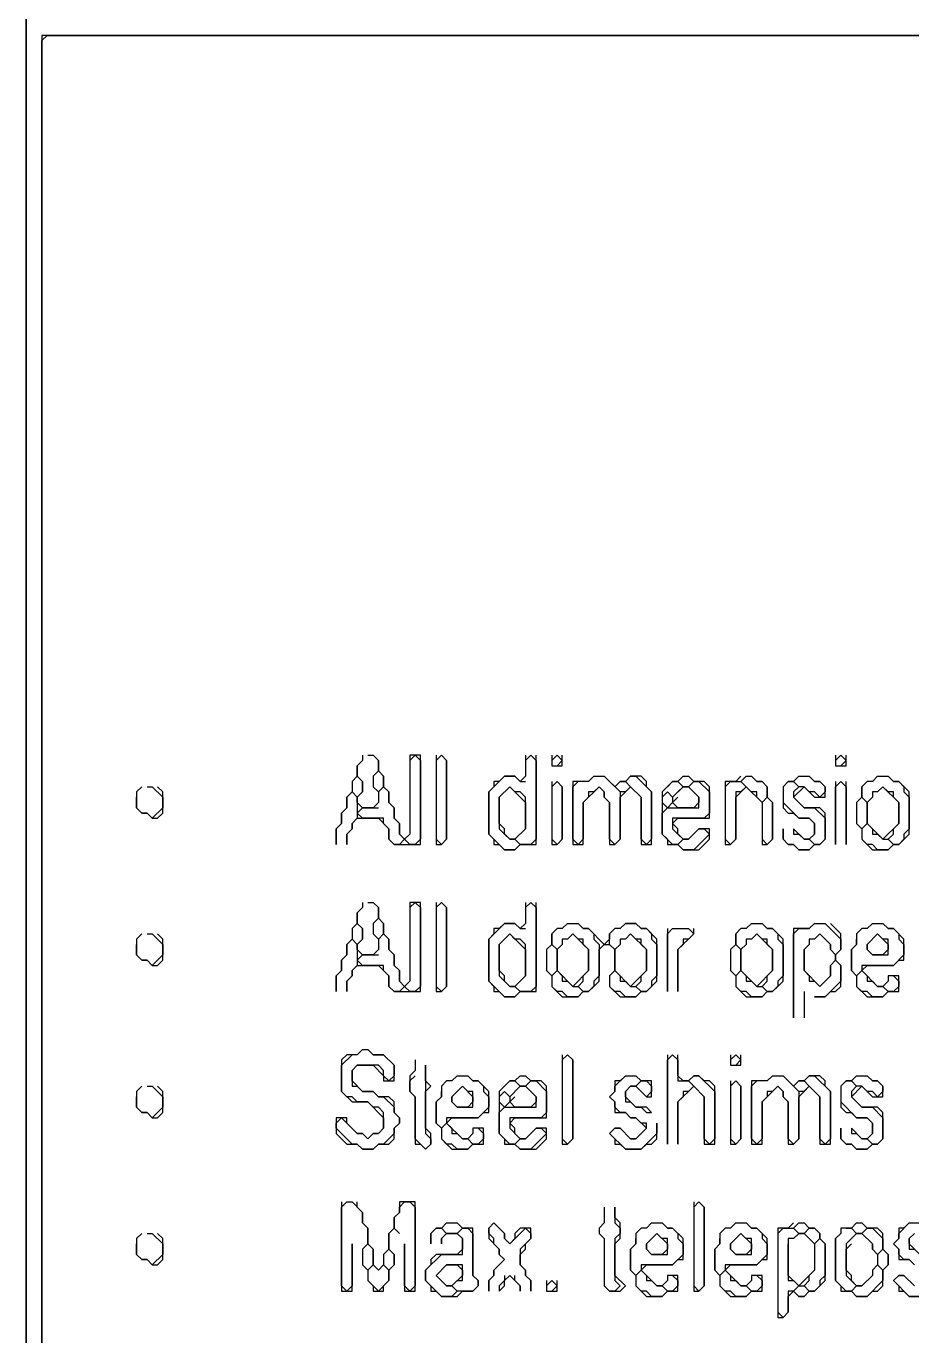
# Model space of a CAD drawing. Header units: metres. Extents: x 29 to 985, y 15 to 633.
# Drawn here: x 29.02 to 62.06, y 68.92 to 117.79 of the extents above; entities that cross this region are included whole.
import ezdxf

# ---------------------------------------------------------------- set-up
doc = ezdxf.new("R2010")
doc.units = ezdxf.units.M
for name, color, linetype in [('EXTERIOR_WALL_HIGHLIGHT', 2, 'CONTINUOUS'), ('INTERIOR_WALL_HIGHLIGHT', 4, 'CONTINUOUS'), ('ORIGINAL_DRAWING', 8, 'CONTINUOUS')]:
    doc.layers.add(name, color=color, linetype=linetype)

msp = doc.modelspace()

# ---------------------------------------------------------------- linework, layer by layer
at = {"layer": 'EXTERIOR_WALL_HIGHLIGHT'}
msp.add_lwpolyline([(29.216, 632.745), (29.02, 632.549), (29.02, 14.706), (29.216, 14.51), (985.294, 14.51), (985.49, 14.706), (985.49, 632.549), (985.294, 632.745)], close=True, dxfattribs=at)
at = {"layer": 'INTERIOR_WALL_HIGHLIGHT'}
for points in [[(29.412, 632.745), (985.098, 632.745), (985.49, 632.353), (985.49, 14.902), (985.098, 14.51), (29.412, 14.51), (29.02, 14.902), (29.02, 632.353)], [(29.608, 117.451), (29.608, 15.098), (240.588, 15.098), (240.784, 15.294), (240.784, 117.451)], [(29.608, 117.255), (29.804, 117.451), (240.588, 117.451), (240.784, 117.255), (240.784, 15.49), (240.392, 15.098), (29.804, 15.098), (29.608, 15.294)]]:
    msp.add_lwpolyline(points, close=True, dxfattribs=at)
at = {"layer": 'ORIGINAL_DRAWING'}
for points in [[(41.569, 90.588), (41.569, 90.392), (41.373, 90.196), (41.373, 89.804), (41.176, 89.608), (41.176, 89.216), (40.98, 89.02), (40.98, 88.627), (40.784, 88.431), (40.784, 88.039), (40.588, 87.843), (40.588, 87.255), (40.588, 87.843), (40.784, 88.039), (40.784, 88.431), (40.98, 88.627), (40.98, 89.02), (41.176, 89.216), (41.373, 89.02), (41.373, 88.235), (41.176, 88.039), (41.176, 87.843), (40.98, 87.647), (40.98, 87.255), (40.98, 87.647), (41.176, 87.843), (41.176, 88.039), (41.373, 88.235), (42.157, 88.235), (42.549, 87.843), (42.549, 87.451), (42.745, 87.255), (43.725, 87.255), (43.725, 90.588), (43.333, 90.588), (43.333, 87.647), (43.137, 87.451), (42.941, 87.647), (42.941, 88.039), (42.745, 88.235), (42.745, 88.627), (42.549, 88.824), (42.549, 89.216), (42.353, 89.412), (42.353, 89.804), (42.157, 90), (42.157, 90.392), (41.961, 90.588)], [(41.765, 90.588), (41.961, 90.588), (42.157, 90.392), (42.157, 90), (41.961, 89.804), (41.961, 89.412), (42.157, 89.216), (42.157, 88.824), (41.961, 88.627), (41.569, 88.627), (41.373, 88.824), (41.373, 89.02), (41.569, 89.216), (41.569, 89.608), (41.373, 89.804), (41.373, 90.196)], [(43.333, 90.392), (43.529, 90.588), (43.725, 90.392), (43.725, 87.451), (43.529, 87.255), (43.333, 87.255), (43.137, 87.451), (43.333, 87.647)], [(44.314, 90.392), (44.51, 90.588), (44.706, 90.392), (44.706, 87.451), (44.51, 87.255), (44.314, 87.451)], [(44.314, 90.588), (44.314, 87.255), (44.51, 87.255), (44.706, 87.451), (44.706, 90.392), (44.51, 90.588)], [(47.647, 90.392), (47.843, 90.588), (48.039, 90.392), (48.039, 87.451), (47.843, 87.255), (47.451, 87.255), (47.255, 87.451), (47.647, 87.843), (47.647, 89.02), (47.451, 89.216), (47.255, 89.216), (47.059, 89.412), (46.667, 89.02), (46.667, 87.843), (47.059, 87.451), (47.255, 87.451), (47.451, 87.255), (47.255, 87.059), (46.863, 87.059), (46.275, 87.647), (46.275, 89.216), (46.863, 89.804), (47.255, 89.804), (47.451, 89.608), (47.647, 89.608)], [(47.647, 90.588), (47.647, 89.804), (47.451, 89.608), (47.255, 89.804), (46.863, 89.804), (46.667, 89.608), (46.471, 89.608), (46.471, 89.412), (46.275, 89.216), (46.275, 87.647), (46.471, 87.451), (46.471, 87.255), (46.667, 87.255), (46.863, 87.059), (47.255, 87.059), (47.451, 87.255), (48.039, 87.255), (48.039, 90.588)], [(48.627, 90.392), (48.824, 90.588), (49.02, 90.392), (48.824, 90.196)], [(48.627, 90.588), (48.627, 90.196), (49.02, 90.196), (49.02, 90.588)], [(59.216, 90.392), (59.412, 90.588), (59.608, 90.392), (59.412, 90.196)], [(59.216, 90.588), (59.216, 90.196), (59.608, 90.196), (59.608, 90.588)], [(41.961, 89.804), (42.157, 90), (42.353, 89.804), (42.353, 89.412), (42.157, 89.216), (41.961, 89.412)], [(41.176, 89.608), (41.373, 89.804), (41.569, 89.608), (41.569, 89.216), (41.373, 89.02), (41.176, 89.216)], [(48.627, 89.412), (48.824, 89.608), (49.02, 89.412), (49.02, 87.451), (48.824, 87.255), (48.627, 87.451)], [(48.627, 89.608), (48.627, 87.255), (48.824, 87.255), (49.02, 87.451), (49.02, 89.412), (48.824, 89.608)], [(50, 89.608), (50.196, 89.804), (50.588, 89.804), (51.176, 89.216), (51.176, 87.451), (50.98, 87.255), (50.784, 87.451), (50.784, 88.824), (50.588, 89.02), (50.588, 89.216), (50.392, 89.412), (50.196, 89.216), (50, 89.216), (50, 89.02), (49.804, 88.824), (49.804, 87.451), (49.608, 87.255), (49.412, 87.451), (49.412, 89.412), (49.608, 89.608)], [(50.196, 89.804), (50, 89.608), (49.412, 89.608), (49.412, 87.255), (49.804, 87.255), (49.804, 88.824), (50.392, 89.412), (50.588, 89.216), (50.588, 89.02), (50.784, 88.824), (50.784, 87.255), (50.98, 87.255), (51.176, 87.451), (51.176, 89.02), (51.569, 89.412), (51.961, 89.02), (51.961, 87.255), (52.353, 87.255), (52.353, 89.216), (52.157, 89.412), (52.157, 89.608), (51.961, 89.804), (51.569, 89.804), (51.373, 89.608), (51.176, 89.608), (50.98, 89.412), (50.588, 89.804)], [(50.98, 89.412), (51.176, 89.608), (51.373, 89.608), (51.569, 89.412), (51.373, 89.216), (51.176, 89.216)], [(51.373, 89.608), (51.569, 89.804), (51.765, 89.804), (52.353, 89.216), (52.353, 87.451), (52.157, 87.255), (51.961, 87.451), (51.961, 89.02)], [(53.529, 89.804), (53.333, 89.608), (53.137, 89.608), (52.745, 89.216), (52.745, 87.647), (52.941, 87.451), (52.941, 87.255), (53.333, 87.255), (53.529, 87.059), (54.118, 87.059), (54.51, 87.451), (54.51, 87.843), (54.118, 87.843), (53.725, 87.451), (53.529, 87.451), (53.333, 87.647), (53.333, 87.843), (53.137, 88.039), (53.333, 88.235), (54.51, 88.235), (54.51, 89.412), (54.314, 89.608), (53.922, 89.608), (53.725, 89.804)], [(53.725, 89.412), (53.922, 89.608), (54.118, 89.608), (54.51, 89.216), (54.51, 88.431), (54.314, 88.235), (53.137, 88.235), (53.137, 87.843), (53.529, 87.451), (53.333, 87.255), (53.137, 87.255), (52.745, 87.647), (52.745, 88.431), (52.941, 88.627), (54.118, 88.627), (54.118, 89.02)], [(52.941, 89.412), (53.137, 89.608), (53.333, 89.608), (53.529, 89.412), (53.137, 89.02), (52.941, 89.216)], [(53.333, 89.608), (53.529, 89.804), (53.725, 89.804), (53.922, 89.608), (53.725, 89.412), (53.529, 89.412)], [(55.686, 89.804), (55.49, 89.608), (55.098, 89.608), (55.098, 87.255), (55.294, 87.255), (55.49, 87.451), (55.49, 89.02), (55.882, 89.412), (56.471, 88.824), (56.471, 87.255), (56.667, 87.255), (56.863, 87.451), (56.863, 88.824), (56.667, 89.02), (56.667, 89.412), (56.471, 89.608), (56.275, 89.608), (56.078, 89.804)], [(55.098, 89.412), (55.294, 89.608), (55.686, 89.608), (55.882, 89.412), (55.686, 89.216), (55.49, 89.216), (55.49, 87.451), (55.294, 87.255), (55.098, 87.451)], [(55.686, 89.608), (55.882, 89.804), (56.078, 89.804), (56.275, 89.608), (56.471, 89.608), (56.667, 89.412), (56.667, 89.02), (56.471, 88.824), (56.275, 89.02), (56.275, 89.216), (56.078, 89.216)], [(57.843, 89.804), (57.647, 89.608), (57.451, 89.608), (57.255, 89.412), (57.255, 88.627), (57.451, 88.431), (57.647, 88.431), (57.843, 88.235), (58.235, 88.235), (58.431, 88.039), (58.431, 87.647), (58.235, 87.451), (58.039, 87.451), (57.647, 87.843), (57.647, 87.647), (57.843, 87.647), (58.039, 87.451), (58.235, 87.451), (58.431, 87.255), (58.235, 87.059), (57.843, 87.059), (57.647, 87.255), (57.451, 87.255), (57.255, 87.451), (57.255, 87.843), (57.255, 87.451), (57.451, 87.255), (57.647, 87.255), (57.843, 87.059), (58.235, 87.059), (58.431, 87.255), (58.627, 87.255), (58.824, 87.451), (58.824, 88.431), (58.627, 88.627), (58.039, 88.627), (57.647, 89.02), (58.039, 89.412), (58.431, 89.02), (58.824, 89.02), (58.824, 89.412), (58.627, 89.608), (58.431, 89.608), (58.235, 89.804)], [(57.255, 89.412), (57.451, 89.608), (57.647, 89.608), (57.843, 89.412), (57.647, 89.216), (57.647, 89.02), (58.039, 88.627), (58.431, 88.627), (58.824, 88.235), (58.824, 87.451), (58.627, 87.255), (58.431, 87.255), (58.235, 87.451), (58.431, 87.647), (58.431, 88.039), (58.235, 88.235), (57.843, 88.235), (57.255, 88.824)], [(57.647, 89.608), (57.843, 89.804), (58.235, 89.804), (58.431, 89.608), (58.627, 89.608), (58.824, 89.412), (58.824, 89.216), (58.627, 89.02), (58.431, 89.216), (58.235, 89.216), (58.039, 89.412), (57.843, 89.412)], [(59.216, 89.608), (59.216, 87.255), (59.216, 89.412), (59.412, 89.608), (59.608, 89.412), (59.608, 87.255), (59.608, 89.608)], [(60.784, 89.804), (60.588, 89.608), (60.392, 89.608), (60.196, 89.412), (60.196, 89.02), (60, 88.824), (60, 88.039), (60.196, 87.843), (60.196, 87.451), (60.588, 87.059), (61.176, 87.059), (61.373, 87.255), (61.569, 87.255), (61.961, 87.647), (61.961, 89.216), (61.569, 89.608), (61.373, 89.608), (61.176, 89.804)], [(60.588, 89.608), (60.784, 89.804), (61.176, 89.804), (61.373, 89.608), (61.569, 89.608), (61.765, 89.412), (61.765, 89.216), (61.961, 89.02), (61.961, 87.843), (61.765, 87.647), (61.765, 87.451), (61.569, 87.255), (61.373, 87.255), (61.176, 87.451), (61.373, 87.647), (61.373, 87.843), (61.569, 88.039), (61.569, 88.824), (61.373, 89.02), (61.373, 89.216), (61.176, 89.216), (60.98, 89.412), (60.784, 89.216), (60.588, 89.216), (60.588, 89.02), (60.392, 88.824), (60.196, 89.02), (60.196, 89.412), (60.392, 89.608)], [(33.529, 89.412), (33.725, 89.412), (34.118, 89.02), (34.118, 88.627), (33.725, 88.235), (33.529, 88.431), (33.333, 88.431), (33.137, 88.627), (33.137, 89.02)], [(33.333, 89.412), (33.137, 89.216), (33.137, 88.627), (33.333, 88.431), (33.529, 88.431), (33.725, 88.235), (33.922, 88.235), (34.118, 88.431), (34.118, 89.216), (33.922, 89.412)], [(42.157, 89.216), (42.353, 89.412), (42.549, 89.216), (42.549, 88.824), (42.745, 88.627), (42.745, 88.235), (42.941, 88.039), (42.941, 87.647), (43.137, 87.451), (42.941, 87.255), (42.745, 87.255), (42.549, 87.451), (42.549, 87.843), (42.353, 88.039), (42.353, 88.235), (41.569, 88.235), (41.373, 88.431), (41.569, 88.627), (42.157, 88.627)], [(47.059, 89.412), (47.647, 88.824), (47.647, 87.843), (47.255, 87.451), (47.059, 87.451), (46.863, 87.647), (46.863, 87.843), (46.667, 88.039), (46.667, 89.02)], [(52.745, 89.02), (52.941, 89.216), (53.137, 89.02), (53.137, 88.824), (52.941, 88.627), (52.745, 88.824)], [(53.333, 89.216), (53.529, 89.412), (53.725, 89.412), (54.118, 89.02), (54.118, 88.824), (53.922, 88.627), (53.333, 88.627), (53.137, 88.824), (53.333, 89.02)], [(56.471, 88.824), (56.667, 89.02), (56.863, 88.824), (56.863, 87.451), (56.667, 87.255), (56.471, 87.451)], [(60, 88.824), (60.196, 89.02), (60.392, 88.824), (60.392, 88.039), (60.196, 87.843), (60, 88.039)], [(60.98, 89.412), (61.569, 88.824), (61.569, 88.039), (60.98, 87.451), (60.392, 88.039), (60.392, 88.824)], [(60.196, 87.843), (60.392, 88.039), (60.588, 87.843), (60.588, 87.647), (60.784, 87.647), (60.98, 87.451), (61.176, 87.451), (61.373, 87.255), (61.176, 87.059), (60.784, 87.059), (60.588, 87.255), (60.392, 87.255), (60.196, 87.451)], [(54.118, 87.843), (54.314, 87.843), (54.51, 87.647), (53.922, 87.059), (53.529, 87.059), (53.333, 87.255), (53.529, 87.451), (53.725, 87.451)], [(41.569, 85.098), (41.569, 84.902), (41.373, 84.706), (41.373, 84.314), (41.176, 84.118), (41.176, 83.725), (40.98, 83.529), (40.98, 83.137), (40.784, 82.941), (40.784, 82.549), (40.588, 82.353), (40.588, 81.765), (40.588, 82.353), (40.784, 82.549), (40.784, 82.941), (40.98, 83.137), (40.98, 83.529), (41.176, 83.725), (41.373, 83.529), (41.373, 82.745), (41.176, 82.549), (41.176, 82.353), (40.98, 82.157), (40.98, 81.765), (40.98, 82.157), (41.176, 82.353), (41.176, 82.549), (41.373, 82.745), (42.157, 82.745), (42.549, 82.353), (42.549, 81.961), (42.745, 81.765), (43.725, 81.765), (43.725, 85.098), (43.333, 85.098), (43.333, 82.157), (43.137, 81.961), (42.941, 82.157), (42.941, 82.549), (42.745, 82.745), (42.745, 83.137), (42.549, 83.333), (42.549, 83.725), (42.353, 83.922), (42.353, 84.314), (42.157, 84.51), (42.157, 84.902), (41.961, 85.098)], [(41.765, 85.098), (41.961, 85.098), (42.157, 84.902), (42.157, 84.51), (41.961, 84.314), (41.961, 83.922), (42.157, 83.725), (42.157, 83.333), (41.961, 83.137), (41.569, 83.137), (41.373, 83.333), (41.373, 83.529), (41.569, 83.725), (41.569, 84.118), (41.373, 84.314), (41.373, 84.706)], [(43.333, 84.902), (43.529, 85.098), (43.725, 84.902), (43.725, 81.961), (43.529, 81.765), (43.333, 81.765), (43.137, 81.961), (43.333, 82.157)], [(44.314, 84.902), (44.51, 85.098), (44.706, 84.902), (44.706, 81.961), (44.51, 81.765), (44.314, 81.961)], [(44.314, 85.098), (44.314, 81.765), (44.51, 81.765), (44.706, 81.961), (44.706, 84.902), (44.51, 85.098)], [(47.647, 84.902), (47.843, 85.098), (48.039, 84.902), (48.039, 81.961), (47.843, 81.765), (47.451, 81.765), (47.255, 81.961), (47.647, 82.353), (47.647, 83.529), (47.451, 83.725), (47.255, 83.725), (47.059, 83.922), (46.667, 83.529), (46.667, 82.353), (47.059, 81.961), (47.255, 81.961), (47.451, 81.765), (47.255, 81.569), (46.863, 81.569), (46.275, 82.157), (46.275, 83.725), (46.863, 84.314), (47.255, 84.314), (47.451, 84.118), (47.647, 84.118)], [(47.647, 85.098), (47.647, 84.314), (47.451, 84.118), (47.255, 84.314), (46.863, 84.314), (46.667, 84.118), (46.471, 84.118), (46.471, 83.922), (46.275, 83.725), (46.275, 82.157), (46.471, 81.961), (46.471, 81.765), (46.667, 81.765), (46.863, 81.569), (47.255, 81.569), (47.451, 81.765), (48.039, 81.765), (48.039, 85.098)], [(41.176, 84.118), (41.373, 84.314), (41.569, 84.118), (41.569, 83.725), (41.373, 83.529), (41.176, 83.725)], [(41.961, 84.314), (42.157, 84.51), (42.353, 84.314), (42.353, 83.922), (42.157, 83.725), (41.961, 83.922)], [(49.216, 84.314), (49.02, 84.118), (48.824, 84.118), (48.627, 83.922), (48.627, 83.529), (48.431, 83.333), (48.431, 82.549), (48.627, 82.353), (48.627, 81.961), (49.02, 81.569), (49.608, 81.569), (49.804, 81.765), (50, 81.765), (50.392, 82.157), (50.392, 83.333), (50.588, 83.529), (50.784, 83.529), (50.98, 83.333), (50.98, 82.549), (50.784, 82.353), (50.784, 81.961), (51.176, 81.569), (51.765, 81.569), (51.961, 81.765), (52.157, 81.765), (52.549, 82.157), (52.549, 83.725), (52.157, 84.118), (51.961, 84.118), (51.765, 84.314), (51.373, 84.314), (51.176, 84.118), (50.98, 84.118), (50.784, 83.922), (50.784, 83.725), (50.588, 83.529), (50, 84.118), (49.804, 84.118), (49.608, 84.314)], [(49.02, 84.118), (49.216, 84.314), (49.608, 84.314), (49.804, 84.118), (50, 84.118), (50.196, 83.922), (50.196, 83.725), (50.392, 83.529), (50.392, 82.353), (50.196, 82.157), (50.196, 81.961), (50, 81.765), (49.804, 81.765), (49.608, 81.961), (49.804, 82.157), (49.804, 82.353), (50, 82.549), (50, 83.333), (49.804, 83.529), (49.804, 83.725), (49.608, 83.725), (49.412, 83.922), (49.216, 83.725), (49.02, 83.725), (49.02, 83.529), (48.824, 83.333), (48.627, 83.529), (48.627, 83.922), (48.824, 84.118)], [(51.176, 84.118), (51.373, 84.314), (51.765, 84.314), (51.961, 84.118), (52.157, 84.118), (52.353, 83.922), (52.353, 83.725), (52.549, 83.529), (52.549, 82.353), (52.353, 82.157), (52.353, 81.961), (52.157, 81.765), (51.961, 81.765), (51.765, 81.961), (51.961, 82.157), (51.961, 82.353), (52.157, 82.549), (52.157, 83.333), (51.961, 83.529), (51.961, 83.725), (51.765, 83.725), (51.569, 83.922), (51.373, 83.725), (51.176, 83.725), (51.176, 83.529), (50.98, 83.333), (50.784, 83.529), (50.784, 83.922), (50.98, 84.118)], [(52.941, 84.118), (52.941, 81.765), (52.941, 83.922), (53.137, 84.118), (53.725, 84.118), (53.922, 83.922), (53.725, 83.725), (53.529, 83.725), (53.529, 83.529), (53.333, 83.333), (53.333, 81.765), (53.333, 83.333), (53.922, 83.922), (53.922, 84.118)], [(56.078, 84.314), (55.882, 84.118), (55.686, 84.118), (55.49, 83.922), (55.49, 83.529), (55.294, 83.333), (55.294, 82.549), (55.49, 82.353), (55.49, 81.961), (55.882, 81.569), (56.471, 81.569), (56.667, 81.765), (56.863, 81.765), (57.255, 82.157), (57.255, 83.725), (56.863, 84.118), (56.667, 84.118), (56.471, 84.314)], [(55.882, 84.118), (56.078, 84.314), (56.471, 84.314), (56.667, 84.118), (56.863, 84.118), (57.059, 83.922), (57.059, 83.725), (57.255, 83.529), (57.255, 82.353), (57.059, 82.157), (57.059, 81.961), (56.863, 81.765), (56.667, 81.765), (56.471, 81.961), (56.667, 82.157), (56.667, 82.353), (56.863, 82.549), (56.863, 83.333), (56.667, 83.529), (56.667, 83.725), (56.471, 83.725), (56.275, 83.922), (56.078, 83.725), (55.882, 83.725), (55.882, 83.529), (55.686, 83.333), (55.49, 83.529), (55.49, 83.922), (55.686, 84.118)], [(58.431, 84.314), (58.235, 84.118), (57.647, 84.118), (57.647, 80.784), (57.647, 83.922), (57.843, 84.118), (58.235, 84.118), (58.431, 84.314), (58.824, 84.314), (59.412, 83.725), (59.412, 83.333), (59.216, 83.137), (59.02, 83.333), (59.02, 83.529), (58.627, 83.922), (58.431, 83.725), (58.235, 83.725), (58.235, 83.529), (58.039, 83.333), (58.039, 82.549), (58.235, 82.353), (58.235, 82.157), (58.431, 82.157), (58.627, 81.961), (59.02, 82.353), (59.02, 82.745), (59.216, 82.941), (59.412, 82.745), (59.412, 82.157), (58.824, 81.569), (58.431, 81.569), (58.824, 81.569), (59.02, 81.765), (59.216, 81.765), (59.412, 81.961), (59.412, 82.745), (59.216, 82.941), (59.216, 83.137), (59.412, 83.333), (59.412, 83.922), (59.02, 84.314)], [(60.588, 84.314), (60.98, 84.314), (61.176, 84.118), (61.373, 84.118), (61.569, 83.922), (61.569, 83.725), (61.765, 83.529), (61.765, 83.137), (61.373, 82.745), (60.196, 82.745), (60.196, 82.549), (60, 82.353), (59.804, 82.549), (59.804, 83.333), (60, 83.529), (60, 83.725)], [(60.588, 84.314), (60.392, 84.118), (60.196, 84.118), (60, 83.922), (60, 83.529), (59.804, 83.333), (59.804, 82.549), (60, 82.353), (60, 81.961), (60.392, 81.569), (60.98, 81.569), (61.176, 81.765), (61.569, 81.765), (61.569, 82.353), (61.176, 82.353), (61.176, 82.157), (60.98, 81.961), (60.784, 81.961), (60.196, 82.549), (60.392, 82.745), (61.373, 82.745), (61.569, 82.941), (61.765, 82.941), (61.765, 83.725), (61.373, 84.118), (61.176, 84.118), (60.98, 84.314)], [(33.529, 83.922), (33.725, 83.922), (34.118, 83.529), (34.118, 83.137), (33.725, 82.745), (33.529, 82.941), (33.333, 82.941), (33.137, 83.137), (33.137, 83.529)], [(33.333, 83.922), (33.137, 83.725), (33.137, 83.137), (33.333, 82.941), (33.529, 82.941), (33.725, 82.745), (33.922, 82.745), (34.118, 82.941), (34.118, 83.725), (33.922, 83.922)], [(42.157, 83.725), (42.353, 83.922), (42.549, 83.725), (42.549, 83.333), (42.745, 83.137), (42.745, 82.745), (42.941, 82.549), (42.941, 82.157), (43.137, 81.961), (42.941, 81.765), (42.745, 81.765), (42.549, 81.961), (42.549, 82.353), (42.353, 82.549), (42.353, 82.745), (41.569, 82.745), (41.373, 82.941), (41.569, 83.137), (42.157, 83.137)], [(47.059, 83.922), (47.647, 83.333), (47.647, 82.353), (47.255, 81.961), (47.059, 81.961), (46.863, 82.157), (46.863, 82.353), (46.667, 82.549), (46.667, 83.529)], [(49.412, 83.922), (50, 83.333), (50, 82.549), (49.412, 81.961), (48.824, 82.549), (48.824, 83.333)], [(51.569, 83.922), (52.157, 83.333), (52.157, 82.549), (51.569, 81.961), (50.98, 82.549), (50.98, 83.333)], [(56.275, 83.922), (56.863, 83.333), (56.863, 82.549), (56.275, 81.961), (55.686, 82.549), (55.686, 83.333)], [(58.627, 83.922), (59.02, 83.529), (59.02, 83.333), (59.216, 83.137), (59.216, 82.941), (59.02, 82.745), (59.02, 82.353), (58.627, 81.961), (58.039, 82.549), (58.039, 83.333)], [(60.784, 83.922), (61.176, 83.529), (61.176, 83.333), (60.98, 83.137), (60.588, 83.137), (60.392, 83.333), (60.392, 83.529)], [(60.784, 83.922), (60.392, 83.529), (60.392, 83.333), (60.588, 83.137), (61.176, 83.137), (61.176, 83.725), (60.98, 83.725)], [(48.431, 83.333), (48.627, 83.529), (48.824, 83.333), (48.824, 82.549), (48.627, 82.353), (48.431, 82.549)], [(55.294, 83.333), (55.49, 83.529), (55.686, 83.333), (55.686, 82.549), (55.49, 82.353), (55.294, 82.549)], [(48.627, 82.353), (48.824, 82.549), (49.02, 82.353), (49.02, 82.157), (49.216, 82.157), (49.412, 81.961), (49.608, 81.961), (49.804, 81.765), (49.608, 81.569), (49.216, 81.569), (49.02, 81.765), (48.824, 81.765), (48.627, 81.961)], [(50.784, 82.353), (50.98, 82.549), (51.176, 82.353), (51.176, 82.157), (51.373, 82.157), (51.569, 81.961), (51.765, 81.961), (51.961, 81.765), (51.765, 81.569), (51.373, 81.569), (51.176, 81.765), (50.98, 81.765), (50.784, 81.961)], [(55.49, 82.353), (55.686, 82.549), (55.882, 82.353), (55.882, 82.157), (56.078, 82.157), (56.275, 81.961), (56.471, 81.961), (56.667, 81.765), (56.471, 81.569), (56.078, 81.569), (55.882, 81.765), (55.686, 81.765), (55.49, 81.961)], [(60, 82.353), (60.196, 82.549), (60.392, 82.353), (60.392, 82.157), (60.588, 82.157), (60.784, 81.961), (60.98, 81.961), (61.176, 81.765), (60.98, 81.569), (60.588, 81.569), (60.392, 81.765), (60.196, 81.765), (60, 81.961)], [(61.373, 82.353), (61.569, 82.157), (61.569, 81.961), (61.373, 81.765), (61.176, 81.765), (60.98, 81.961)], [(58.039, 81.765), (58.039, 80.784)], [(41.373, 79.412), (41.569, 79.608), (41.765, 79.608), (41.961, 79.412), (42.353, 79.412), (42.745, 79.02), (42.745, 78.627), (42.549, 78.431), (42.353, 78.627), (42.353, 78.824), (42.157, 79.02), (41.373, 79.02), (41.176, 78.824), (41.176, 78.235), (41.373, 78.235), (41.569, 78.039), (41.961, 78.039), (42.157, 77.843), (42.353, 77.843), (42.745, 77.451), (42.745, 77.255), (42.941, 77.059), (42.941, 76.863), (42.745, 76.667), (42.745, 76.471), (42.353, 76.078), (42.157, 76.078), (41.961, 75.882), (41.569, 75.882), (41.373, 76.078), (41.176, 76.078), (40.588, 76.667), (40.588, 76.863), (40.784, 77.059), (41.373, 76.471), (41.569, 76.471), (41.765, 76.275), (41.961, 76.471), (42.157, 76.471), (42.353, 76.667), (42.353, 77.255), (42.157, 77.451), (41.961, 77.451), (41.765, 77.647), (41.373, 77.647), (41.176, 77.843), (40.98, 77.843), (40.784, 78.039), (40.784, 79.02), (41.176, 79.412)], [(41.569, 79.608), (41.373, 79.412), (40.98, 79.412), (40.784, 79.216), (40.784, 78.039), (41.176, 77.647), (41.765, 77.647), (42.353, 77.059), (42.353, 76.667), (42.157, 76.471), (41.961, 76.471), (41.765, 76.275), (41.569, 76.471), (41.373, 76.471), (40.98, 76.863), (40.98, 77.059), (40.588, 77.059), (40.588, 76.471), (40.98, 76.078), (41.373, 76.078), (41.569, 75.882), (41.961, 75.882), (42.157, 76.078), (42.549, 76.078), (42.745, 76.275), (42.745, 76.667), (42.941, 76.863), (42.941, 77.059), (42.745, 77.255), (42.745, 77.647), (42.549, 77.843), (42.157, 77.843), (41.961, 78.039), (41.569, 78.039), (41.176, 78.431), (41.176, 78.824), (41.373, 79.02), (41.961, 79.02), (42.353, 78.627), (42.353, 78.431), (42.745, 78.431), (42.745, 79.02), (42.353, 79.412), (41.961, 79.412), (41.765, 79.608)], [(43.529, 79.216), (43.529, 78.824), (43.333, 78.627), (43.333, 78.039), (43.529, 77.843), (43.529, 76.078), (43.725, 76.078), (43.922, 75.882), (44.118, 76.078), (44.118, 76.471), (43.922, 76.667), (43.922, 78.039), (44.118, 78.235), (43.922, 78.431), (43.922, 79.02), (43.922, 76.471), (44.118, 76.275), (44.118, 76.078), (43.922, 75.882), (43.529, 76.275), (43.529, 77.843), (43.333, 78.039), (43.333, 78.431), (43.529, 78.627)], [(49.02, 79.216), (49.216, 79.412), (49.412, 79.216), (49.412, 76.275), (49.216, 76.078), (49.02, 76.275)], [(49.02, 79.412), (49.02, 76.078), (49.216, 76.078), (49.412, 76.275), (49.412, 79.216), (49.216, 79.412)], [(52.941, 79.412), (52.941, 76.078), (52.941, 79.216), (53.137, 79.412), (53.333, 79.216), (53.333, 78.431), (53.725, 78.431), (53.922, 78.235), (53.725, 78.039), (53.529, 78.039), (53.529, 77.843), (53.333, 77.647), (53.333, 76.078), (53.333, 77.647), (53.922, 78.235), (54.314, 77.843), (54.314, 76.078), (54.706, 76.078), (54.706, 78.235), (54.51, 78.431), (54.314, 78.431), (54.118, 78.627), (53.922, 78.627), (53.725, 78.431), (53.529, 78.431), (53.333, 78.627), (53.333, 79.412)], [(55.294, 79.216), (55.49, 79.412), (55.686, 79.216), (55.49, 79.02)], [(55.294, 79.412), (55.294, 79.02), (55.686, 79.02), (55.686, 79.412)], [(33.529, 78.235), (33.725, 78.235), (34.118, 77.843), (34.118, 77.451), (33.725, 77.059), (33.529, 77.255), (33.333, 77.255), (33.137, 77.451), (33.137, 77.843)], [(33.333, 78.235), (33.137, 78.039), (33.137, 77.451), (33.333, 77.255), (33.529, 77.255), (33.725, 77.059), (33.922, 77.059), (34.118, 77.255), (34.118, 78.039), (33.922, 78.235)], [(45.098, 78.627), (45.49, 78.627), (45.686, 78.431), (45.882, 78.431), (46.078, 78.235), (46.078, 78.039), (46.275, 77.843), (46.275, 77.451), (45.882, 77.059), (44.706, 77.059), (44.706, 76.863), (44.51, 76.667), (44.314, 76.863), (44.314, 77.647), (44.51, 77.843), (44.51, 78.039)], [(45.098, 78.627), (44.902, 78.431), (44.706, 78.431), (44.51, 78.235), (44.51, 77.843), (44.314, 77.647), (44.314, 76.863), (44.51, 76.667), (44.51, 76.275), (44.902, 75.882), (45.49, 75.882), (45.686, 76.078), (46.078, 76.078), (46.078, 76.667), (45.686, 76.667), (45.686, 76.471), (45.49, 76.275), (45.294, 76.275), (44.706, 76.863), (44.902, 77.059), (45.882, 77.059), (46.078, 77.255), (46.275, 77.255), (46.275, 78.039), (45.882, 78.431), (45.686, 78.431), (45.49, 78.627)], [(45.294, 78.235), (45.686, 77.843), (45.686, 77.647), (45.49, 77.451), (45.098, 77.451), (44.902, 77.647), (44.902, 77.843)], [(45.294, 78.235), (44.902, 77.843), (44.902, 77.647), (45.098, 77.451), (45.686, 77.451), (45.686, 78.039), (45.49, 78.039)], [(47.451, 78.627), (47.255, 78.431), (47.059, 78.431), (46.667, 78.039), (46.667, 76.471), (46.863, 76.275), (46.863, 76.078), (47.255, 76.078), (47.451, 75.882), (48.039, 75.882), (48.431, 76.275), (48.431, 76.667), (48.039, 76.667), (47.647, 76.275), (47.451, 76.275), (47.255, 76.471), (47.255, 76.667), (47.059, 76.863), (47.255, 77.059), (48.431, 77.059), (48.431, 78.235), (48.235, 78.431), (47.843, 78.431), (47.647, 78.627)], [(47.647, 78.235), (47.843, 78.431), (48.039, 78.431), (48.431, 78.039), (48.431, 77.255), (48.235, 77.059), (47.059, 77.059), (47.059, 76.667), (47.451, 76.275), (47.255, 76.078), (47.059, 76.078), (46.667, 76.471), (46.667, 77.255), (46.863, 77.451), (48.039, 77.451), (48.039, 77.843)], [(46.863, 78.235), (47.059, 78.431), (47.255, 78.431), (47.451, 78.235), (47.059, 77.843), (46.863, 78.039)], [(47.255, 78.039), (47.451, 78.235), (47.647, 78.235), (48.039, 77.843), (48.039, 77.647), (47.843, 77.451), (47.255, 77.451), (47.059, 77.647), (47.255, 77.843)], [(47.255, 78.431), (47.451, 78.627), (47.647, 78.627), (47.843, 78.431), (47.647, 78.235), (47.451, 78.235)], [(51.373, 78.627), (51.176, 78.431), (50.98, 78.431), (50.98, 78.039), (50.784, 77.843), (50.98, 77.647), (50.98, 77.255), (51.373, 77.255), (51.569, 77.059), (51.765, 77.059), (52.157, 76.667), (51.765, 76.275), (51.569, 76.275), (51.176, 76.667), (50.98, 76.667), (50.784, 76.471), (50.98, 76.275), (50.98, 76.078), (51.176, 76.078), (51.373, 75.882), (51.961, 75.882), (52.157, 76.078), (52.353, 76.078), (52.549, 76.275), (52.549, 76.863), (52.549, 76.471), (51.961, 75.882), (51.373, 75.882), (50.784, 76.471), (50.98, 76.667), (51.176, 76.667), (51.569, 76.275), (51.765, 76.275), (52.157, 76.667), (52.157, 76.863), (51.961, 76.863), (51.765, 77.059), (51.569, 77.059), (51.373, 77.255), (51.176, 77.255), (50.98, 77.451), (50.98, 77.647), (50.784, 77.843), (50.98, 78.039), (50.98, 78.235), (51.373, 78.627), (51.765, 78.627), (51.961, 78.431), (51.765, 78.235), (51.569, 78.235), (51.373, 78.039), (51.373, 77.647), (51.569, 77.647), (51.765, 77.451), (51.961, 77.451), (52.157, 77.255), (52.353, 77.255), (52.157, 77.451), (51.765, 77.451), (51.373, 77.843), (51.373, 78.039), (51.569, 78.235), (51.765, 78.235), (52.157, 77.843), (52.353, 77.843), (52.353, 78.431), (51.961, 78.431), (51.765, 78.627)], [(51.765, 78.235), (51.961, 78.431), (52.157, 78.431), (52.353, 78.235), (52.353, 78.039), (52.157, 77.843)], [(53.725, 78.431), (53.922, 78.627), (54.118, 78.627), (54.706, 78.039), (54.706, 76.275), (54.51, 76.078), (54.314, 76.275), (54.314, 77.843)], [(55.294, 78.235), (55.49, 78.431), (55.686, 78.235), (55.686, 76.275), (55.49, 76.078), (55.294, 76.275)], [(55.294, 78.431), (55.294, 76.078), (55.49, 76.078), (55.686, 76.275), (55.686, 78.235), (55.49, 78.431)], [(56.667, 78.431), (56.863, 78.627), (57.255, 78.627), (57.843, 78.039), (57.843, 76.275), (57.647, 76.078), (57.451, 76.275), (57.451, 77.647), (57.255, 77.843), (57.255, 78.039), (57.059, 78.235), (56.863, 78.039), (56.667, 78.039), (56.667, 77.843), (56.471, 77.647), (56.471, 76.275), (56.275, 76.078), (56.078, 76.275), (56.078, 78.235), (56.275, 78.431)], [(56.863, 78.627), (56.667, 78.431), (56.078, 78.431), (56.078, 76.078), (56.471, 76.078), (56.471, 77.647), (57.059, 78.235), (57.255, 78.039), (57.255, 77.843), (57.451, 77.647), (57.451, 76.078), (57.647, 76.078), (57.843, 76.275), (57.843, 77.843), (58.235, 78.235), (58.627, 77.843), (58.627, 76.078), (59.02, 76.078), (59.02, 78.039), (58.824, 78.235), (58.824, 78.431), (58.627, 78.627), (58.235, 78.627), (58.039, 78.431), (57.843, 78.431), (57.647, 78.235), (57.255, 78.627)], [(57.647, 78.235), (57.843, 78.431), (58.039, 78.431), (58.235, 78.235), (58.039, 78.039), (57.843, 78.039)], [(58.039, 78.431), (58.235, 78.627), (58.431, 78.627), (59.02, 78.039), (59.02, 76.275), (58.824, 76.078), (58.627, 76.275), (58.627, 77.843)], [(60, 78.627), (59.804, 78.431), (59.608, 78.431), (59.412, 78.235), (59.412, 77.451), (59.608, 77.255), (59.804, 77.255), (60, 77.059), (60.392, 77.059), (60.588, 76.863), (60.588, 76.471), (60.392, 76.275), (60.196, 76.275), (59.804, 76.667), (59.804, 76.471), (60, 76.471), (60.196, 76.275), (60.392, 76.275), (60.588, 76.078), (60.392, 75.882), (60, 75.882), (59.804, 76.078), (59.608, 76.078), (59.412, 76.275), (59.412, 76.667), (59.412, 76.275), (59.608, 76.078), (59.804, 76.078), (60, 75.882), (60.392, 75.882), (60.588, 76.078), (60.784, 76.078), (60.98, 76.275), (60.98, 77.255), (60.784, 77.451), (60.196, 77.451), (59.804, 77.843), (60.196, 78.235), (60.588, 77.843), (60.98, 77.843), (60.98, 78.235), (60.784, 78.431), (60.588, 78.431), (60.392, 78.627)], [(59.412, 78.235), (59.608, 78.431), (59.804, 78.431), (60, 78.235), (59.804, 78.039), (59.804, 77.843), (60.196, 77.451), (60.588, 77.451), (60.98, 77.059), (60.98, 76.275), (60.784, 76.078), (60.588, 76.078), (60.392, 76.275), (60.588, 76.471), (60.588, 76.863), (60.392, 77.059), (60, 77.059), (59.412, 77.647)], [(59.804, 78.431), (60, 78.627), (60.392, 78.627), (60.588, 78.431), (60.784, 78.431), (60.98, 78.235), (60.98, 78.039), (60.784, 77.843), (60.588, 78.039), (60.392, 78.039), (60.196, 78.235), (60, 78.235)], [(46.667, 77.843), (46.863, 78.039), (47.059, 77.843), (47.059, 77.647), (46.863, 77.451), (46.667, 77.647)], [(44.51, 76.667), (44.706, 76.863), (44.902, 76.667), (44.902, 76.471), (45.098, 76.471), (45.294, 76.275), (45.49, 76.275), (45.686, 76.078), (45.49, 75.882), (45.098, 75.882), (44.902, 76.078), (44.706, 76.078), (44.51, 76.275)], [(45.882, 76.667), (46.078, 76.471), (46.078, 76.275), (45.882, 76.078), (45.686, 76.078), (45.49, 76.275)], [(48.039, 76.667), (48.235, 76.667), (48.431, 76.471), (47.843, 75.882), (47.451, 75.882), (47.255, 76.078), (47.451, 76.275), (47.647, 76.275)], [(40.784, 73.922), (40.784, 70.588), (41.176, 70.588), (41.176, 72.353), (41.176, 70.784), (40.98, 70.588), (40.784, 70.784), (40.784, 73.725), (40.98, 73.922), (41.176, 73.922), (41.569, 73.529), (41.569, 73.137), (41.765, 72.941), (41.765, 72.353), (41.569, 72.157), (41.569, 71.569), (41.765, 71.373), (41.765, 70.98), (41.961, 70.784), (41.961, 70.588), (42.353, 70.588), (42.353, 70.784), (42.549, 70.98), (42.549, 71.373), (42.745, 71.569), (42.745, 71.961), (42.549, 72.157), (42.549, 72.745), (42.745, 72.941), (42.941, 72.745), (42.745, 72.941), (42.745, 73.333), (42.941, 73.529), (42.941, 73.725), (43.137, 73.922), (43.333, 73.922), (43.529, 73.725), (43.529, 70.784), (43.333, 70.588), (43.137, 70.784), (43.137, 72.353), (43.137, 70.588), (43.529, 70.588), (43.529, 73.922), (42.941, 73.922), (42.941, 73.529), (42.745, 73.333), (42.745, 72.941), (42.549, 72.745), (42.549, 72.157), (42.353, 71.961), (42.353, 71.569), (42.157, 71.373), (41.961, 71.569), (41.961, 72.157), (41.765, 72.353), (41.765, 72.941), (41.569, 73.137), (41.569, 73.529), (41.373, 73.725), (41.373, 73.922)], [(53.922, 73.725), (54.118, 73.922), (54.314, 73.725), (54.314, 70.784), (54.118, 70.588), (53.922, 70.784)], [(53.922, 73.922), (53.922, 70.588), (54.118, 70.588), (54.314, 70.784), (54.314, 73.725), (54.118, 73.922)], [(50.588, 73.725), (50.588, 73.137), (50.392, 72.941), (50.392, 72.745), (50.588, 72.549), (50.588, 70.784), (50.784, 70.588), (51.176, 70.588), (51.373, 70.784), (50.98, 71.176), (50.98, 72.353), (51.176, 72.549), (51.176, 73.137), (50.98, 73.333), (50.98, 73.725), (50.98, 73.137), (51.176, 72.941), (51.176, 72.745), (50.98, 72.549), (50.98, 70.98), (51.176, 70.784), (50.98, 70.588), (50.784, 70.588), (50.588, 70.784)], [(44.706, 73.137), (44.51, 72.941), (44.314, 72.941), (44.118, 72.745), (44.118, 72.353), (44.118, 72.745), (44.314, 72.941), (44.51, 72.941), (44.706, 72.745), (44.51, 72.549), (44.51, 72.353), (44.51, 72.549), (44.706, 72.745), (45.098, 72.745), (45.294, 72.549), (45.294, 72.157), (45.098, 71.961), (44.314, 71.961), (44.118, 71.765), (44.118, 71.569), (43.922, 71.373), (43.922, 70.98), (44.118, 70.784), (44.118, 70.588), (44.314, 70.588), (44.51, 70.392), (45.098, 70.392), (45.294, 70.588), (45.686, 70.588), (45.882, 70.784), (45.882, 70.98), (45.686, 71.176), (45.686, 72.941), (45.294, 72.941), (45.098, 73.137)], [(45.098, 72.745), (45.294, 72.941), (45.49, 72.941), (45.686, 72.745), (45.686, 71.176), (45.882, 70.98), (45.882, 70.784), (45.686, 70.588), (45.098, 70.588), (44.902, 70.784), (45.098, 70.98), (45.294, 70.98), (45.294, 71.569), (44.706, 71.569), (44.314, 71.176), (44.706, 70.784), (44.902, 70.784), (45.098, 70.588), (44.902, 70.392), (44.51, 70.392), (43.922, 70.98), (43.922, 71.373), (44.51, 71.961), (45.294, 71.961), (45.294, 72.549)], [(44.51, 72.941), (44.706, 73.137), (45.098, 73.137), (45.294, 72.941), (45.098, 72.745), (44.706, 72.745)], [(46.471, 73.137), (46.275, 72.941), (46.275, 72.549), (46.667, 72.157), (46.667, 71.961), (46.863, 71.765), (46.471, 71.373), (46.471, 71.176), (46.275, 70.98), (46.275, 70.588), (46.275, 70.98), (46.471, 71.176), (46.471, 71.373), (46.863, 71.765), (46.667, 71.961), (46.667, 72.157), (46.471, 72.353), (46.471, 72.549), (46.275, 72.745), (46.275, 72.941), (46.471, 73.137), (46.863, 72.745), (46.863, 72.549), (47.059, 72.353), (47.647, 72.941), (47.843, 72.745), (47.843, 72.549), (47.451, 72.157), (47.451, 71.569), (47.647, 71.373), (47.647, 71.176), (47.843, 70.98), (47.843, 70.588), (47.843, 70.98), (47.647, 71.176), (47.647, 71.373), (47.451, 71.569), (47.451, 71.961), (47.647, 72.157), (47.647, 72.353), (47.843, 72.549), (47.843, 72.941), (47.451, 72.941), (47.255, 72.745), (47.255, 72.549), (47.059, 72.353), (46.863, 72.549), (46.863, 72.745)], [(52.353, 73.137), (52.745, 73.137), (52.941, 72.941), (53.137, 72.941), (53.333, 72.745), (53.333, 72.549), (53.529, 72.353), (53.529, 71.961), (53.137, 71.569), (51.961, 71.569), (51.961, 71.373), (51.765, 71.176), (51.569, 71.373), (51.569, 72.157), (51.765, 72.353), (51.765, 72.549)], [(52.353, 73.137), (52.157, 72.941), (51.961, 72.941), (51.765, 72.745), (51.765, 72.353), (51.569, 72.157), (51.569, 71.373), (51.765, 71.176), (51.765, 70.784), (52.157, 70.392), (52.745, 70.392), (52.941, 70.588), (53.333, 70.588), (53.333, 71.176), (52.941, 71.176), (52.941, 70.98), (52.745, 70.784), (52.549, 70.784), (51.961, 71.373), (52.157, 71.569), (53.137, 71.569), (53.333, 71.765), (53.529, 71.765), (53.529, 72.549), (53.137, 72.941), (52.941, 72.941), (52.745, 73.137)], [(55.49, 73.137), (55.882, 73.137), (56.078, 72.941), (56.275, 72.941), (56.471, 72.745), (56.471, 72.549), (56.667, 72.353), (56.667, 71.961), (56.275, 71.569), (55.098, 71.569), (55.098, 71.373), (54.902, 71.176), (54.706, 71.373), (54.706, 72.157), (54.902, 72.353), (54.902, 72.549)], [(55.49, 73.137), (55.294, 72.941), (55.098, 72.941), (54.902, 72.745), (54.902, 72.353), (54.706, 72.157), (54.706, 71.373), (54.902, 71.176), (54.902, 70.784), (55.294, 70.392), (55.882, 70.392), (56.078, 70.588), (56.471, 70.588), (56.471, 71.176), (56.078, 71.176), (56.078, 70.98), (55.882, 70.784), (55.686, 70.784), (55.098, 71.373), (55.294, 71.569), (56.275, 71.569), (56.471, 71.765), (56.667, 71.765), (56.667, 72.549), (56.275, 72.941), (56.078, 72.941), (55.882, 73.137)], [(57.647, 73.137), (57.451, 72.941), (57.059, 72.941), (57.059, 69.608), (57.255, 69.608), (57.451, 69.804), (57.451, 70.392), (57.647, 70.588), (57.843, 70.392), (58.039, 70.392), (58.235, 70.588), (58.431, 70.588), (58.824, 70.98), (58.824, 72.353), (58.627, 72.549), (58.627, 72.745), (58.431, 72.941), (58.235, 72.941), (58.039, 73.137)], [(57.059, 72.745), (57.255, 72.941), (57.647, 72.941), (57.843, 72.745), (57.647, 72.549), (57.451, 72.549), (57.451, 70.98), (57.647, 70.98), (57.843, 70.784), (57.647, 70.588), (57.451, 70.588), (57.451, 69.804), (57.255, 69.608), (57.059, 69.804)], [(57.647, 72.941), (57.843, 73.137), (58.039, 73.137), (58.235, 72.941), (58.039, 72.745), (57.843, 72.745)], [(58.039, 72.745), (58.235, 72.941), (58.431, 72.941), (58.627, 72.745), (58.627, 72.549), (58.431, 72.353)], [(60, 73.137), (59.804, 72.941), (59.412, 72.941), (59.412, 72.745), (59.216, 72.549), (59.216, 70.98), (59.412, 70.784), (59.412, 70.588), (59.804, 70.588), (60, 70.392), (60.392, 70.392), (60.588, 70.588), (60.784, 70.588), (60.98, 70.784), (60.98, 71.373), (61.176, 71.569), (61.176, 71.961), (60.98, 72.157), (60.98, 72.745), (60.784, 72.941), (60.392, 72.941), (60.196, 73.137)], [(59.608, 72.941), (59.804, 72.941), (60, 72.745), (59.608, 72.353), (59.608, 71.176), (60, 70.784), (59.804, 70.588), (59.608, 70.588), (59.216, 70.98), (59.216, 72.549)], [(59.804, 72.941), (60, 73.137), (60.196, 73.137), (60.392, 72.941), (60.196, 72.745), (60, 72.745)], [(60.196, 72.745), (60.392, 72.941), (60.588, 72.941), (60.98, 72.549), (60.98, 72.157), (60.784, 71.961), (60.588, 72.157), (60.588, 72.353)], [(61.961, 73.137), (61.765, 72.941), (61.569, 72.941), (61.569, 72.549), (61.373, 72.353), (61.569, 72.157), (61.569, 71.765), (61.961, 71.765), (62.157, 71.569)], [(62.157, 71.569), (61.961, 71.765), (61.765, 71.765), (61.569, 71.961), (61.569, 72.157), (61.373, 72.353), (61.569, 72.549), (61.569, 72.745), (61.961, 73.137), (62.353, 73.137)], [(33.529, 72.745), (33.725, 72.745), (34.118, 72.353), (34.118, 71.961), (33.725, 71.569), (33.529, 71.765), (33.333, 71.765), (33.137, 71.961), (33.137, 72.353)], [(33.333, 72.745), (33.137, 72.549), (33.137, 71.961), (33.333, 71.765), (33.529, 71.765), (33.725, 71.569), (33.922, 71.569), (34.118, 71.765), (34.118, 72.549), (33.922, 72.745)], [(41.569, 72.157), (41.765, 72.353), (41.961, 72.157), (41.961, 71.569), (41.765, 71.373), (41.569, 71.569)], [(52.549, 72.745), (52.941, 72.353), (52.941, 72.157), (52.745, 71.961), (52.353, 71.961), (52.157, 72.157), (52.157, 72.353)], [(52.549, 72.745), (52.157, 72.353), (52.157, 72.157), (52.353, 71.961), (52.941, 71.961), (52.941, 72.549), (52.745, 72.549)], [(55.686, 72.745), (56.078, 72.353), (56.078, 72.157), (55.882, 71.961), (55.49, 71.961), (55.294, 72.157), (55.294, 72.353)], [(55.686, 72.745), (55.294, 72.353), (55.294, 72.157), (55.49, 71.961), (56.078, 71.961), (56.078, 72.549), (55.882, 72.549)], [(57.843, 72.745), (58.039, 72.745), (58.431, 72.353), (58.431, 71.373), (57.843, 70.784), (57.451, 71.176), (57.451, 72.353)], [(58.431, 72.353), (58.627, 72.549), (58.824, 72.353), (58.824, 71.176), (58.627, 70.98), (58.627, 70.784), (58.431, 70.588), (58.235, 70.588), (58.039, 70.784), (58.235, 70.98), (58.235, 71.176), (58.431, 71.373)], [(59.804, 72.549), (60, 72.745), (60.196, 72.745), (60.588, 72.353), (60.588, 72.157), (60.784, 71.961), (60.784, 71.569), (60.588, 71.373), (60.588, 71.176), (60.196, 70.784), (60, 70.784), (59.804, 70.98), (59.804, 71.176), (59.608, 71.373), (59.608, 72.157), (59.804, 72.353)], [(62.157, 72.745), (61.961, 72.549), (61.961, 72.157), (62.157, 72.157)], [(62.353, 71.961), (61.961, 72.353), (61.961, 72.549), (62.157, 72.745)], [(42.353, 71.961), (42.549, 72.157), (42.745, 71.961), (42.745, 71.569), (42.549, 71.373), (42.353, 71.569)], [(60.784, 71.961), (60.98, 72.157), (61.176, 71.961), (61.176, 71.569), (60.98, 71.373), (60.784, 71.569)], [(41.765, 71.373), (41.961, 71.569), (42.157, 71.373), (42.353, 71.569), (42.549, 71.373), (42.549, 70.98), (42.157, 70.588), (41.765, 70.98)], [(44.706, 71.569), (45.098, 71.569), (45.294, 71.373), (45.294, 71.176), (44.902, 70.784), (44.706, 70.784), (44.314, 71.176)], [(51.765, 71.176), (51.961, 71.373), (52.157, 71.176), (52.157, 70.98), (52.353, 70.98), (52.549, 70.784), (52.745, 70.784), (52.941, 70.588), (52.745, 70.392), (52.353, 70.392), (52.157, 70.588), (51.961, 70.588), (51.765, 70.784)], [(54.902, 71.176), (55.098, 71.373), (55.294, 71.176), (55.294, 70.98), (55.49, 70.98), (55.686, 70.784), (55.882, 70.784), (56.078, 70.588), (55.882, 70.392), (55.49, 70.392), (55.294, 70.588), (55.098, 70.588), (54.902, 70.784)], [(60.588, 71.373), (60.784, 71.569), (60.98, 71.373), (60.98, 70.98), (60.392, 70.392), (60, 70.392), (59.804, 70.588), (60, 70.784), (60.196, 70.784), (60.588, 71.176)], [(46.863, 71.176), (46.863, 70.98), (46.667, 70.784), (46.667, 70.588), (46.863, 70.784), (46.863, 70.98), (47.059, 71.176), (47.451, 70.784), (47.451, 70.588), (47.451, 70.784), (47.255, 70.98), (47.255, 71.176)], [(48.431, 70.784), (48.627, 70.98), (48.824, 70.784), (48.627, 70.588)], [(48.431, 70.98), (48.431, 70.588), (48.824, 70.588), (48.824, 70.98)], [(53.137, 71.176), (53.333, 70.98), (53.333, 70.784), (53.137, 70.588), (52.941, 70.588), (52.745, 70.784)], [(56.275, 71.176), (56.471, 70.98), (56.471, 70.784), (56.275, 70.588), (56.078, 70.588), (55.882, 70.784)], [(62.157, 70.784), (61.765, 71.176), (61.569, 71.176), (61.373, 70.98), (61.569, 70.784), (61.569, 70.588), (61.765, 70.588), (61.961, 70.392), (62.549, 70.392)], [(62.549, 70.392), (61.961, 70.392), (61.373, 70.98), (61.569, 71.176), (61.765, 71.176), (62.157, 70.784)], [(57.647, 70.588), (57.843, 70.784), (58.039, 70.784), (58.235, 70.588), (58.039, 70.392), (57.843, 70.392)]]:
    msp.add_lwpolyline(points, dxfattribs=at)

doc.saveas('drawing.dxf')
